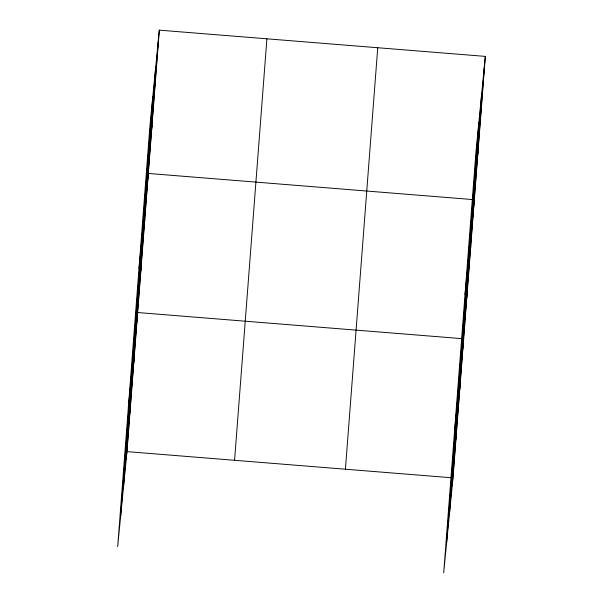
<?xml version="1.0" encoding="UTF-8"?>
<svg xmlns="http://www.w3.org/2000/svg" width="603" height="603" viewBox="0 0 603 603"><rect width="100%" height="100%" fill="white"/><g stroke="black" fill="none" stroke-linecap="round" stroke-linejoin="round"><path stroke-width="0.9" d="M120.487 517.902L152.823 96.427M123.389 488.332L155.717 66.858M126.2 459.637L158.536 38.162M159.32 30.15L150.004 125.13L117.675 546.604L126.992 451.624L159.32 30.15L485.325 56.396L452.996 477.87L443.68 572.85L476.008 151.376L485.325 56.396M234.575 460.285L266.903 38.811M345.413 469.209L377.742 47.735M446.499 544.147L478.827 122.673M449.393 514.585L481.722 93.103M452.205 485.882L484.541 64.408M154.873 85.928L155.657 77.915M151.202 133.693L151.994 125.688M139.014 268.425L148.33 173.453L474.335 199.699L465.019 294.679M143.989 227.821L144.773 219.816M140.431 274.184L141.215 266.179M128.349 407.515L137.657 312.535L461.808 338.637M133.316 366.91L134.1 358.898M129.758 413.274L130.542 405.261M480.877 112.173L481.661 104.161M477.207 159.938L477.998 151.933M469.993 254.074L470.777 246.062M466.436 300.43L467.219 292.425M454.353 433.761L463.662 338.788M459.32 393.156L460.104 385.151M455.762 439.519L456.546 431.507M126.992 451.624L451.142 477.727"/></g></svg>
